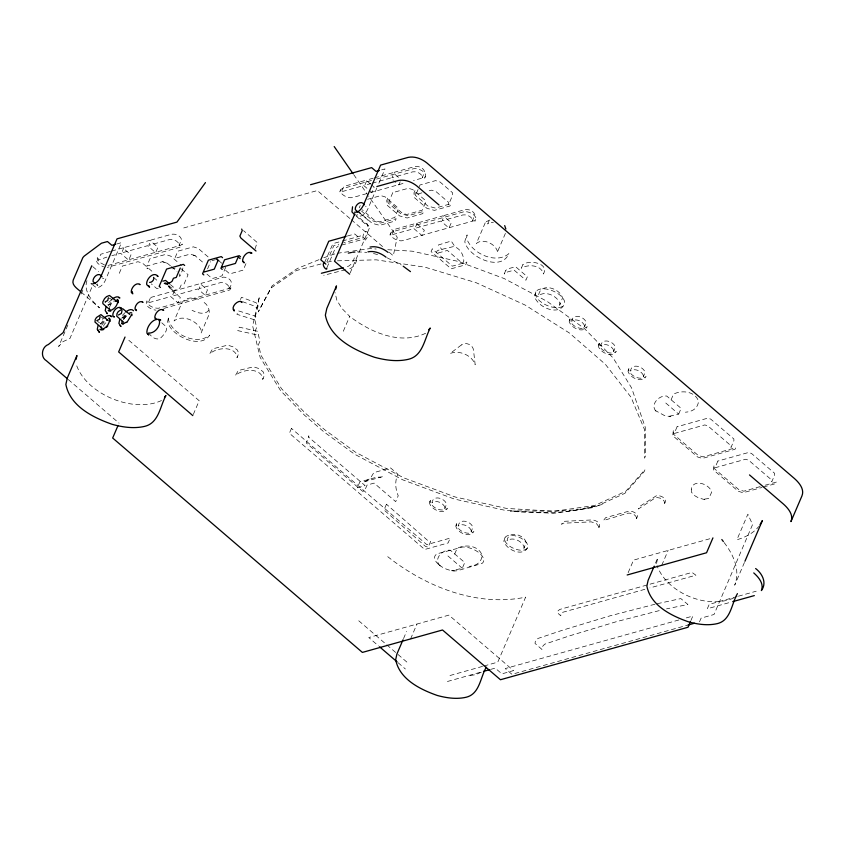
<?xml version="1.0" encoding="UTF-8"?>
<svg xmlns="http://www.w3.org/2000/svg" width="845" height="845" viewBox="0 0 845 845"><rect width="100%" height="100%" fill="white"/><g stroke="black" fill="none" stroke-linecap="round" stroke-linejoin="round"><path stroke-width="0.63" stroke-dasharray="4.22 3.17" d="M179.848 273.886C178.084 281.86 183.64 268.277 182.953 266.629L180.133 264.221M97.407 283.931L97.883 285.832L95.221 283.55M359.643 211.968L360.107 213.869M656.523 563.499L657.769 557.816L654.717 564.946M109.28 307.527L111.033 304.147L114.064 301.528M86.95 280.635C83.254 291.282 92.116 301.253 99.499 307.855L81.68 292.55M207.574 268.911L210.658 261.665M67.853 325.029L58.643 346.534L62.952 341.676L69.924 338.486L92.95 284.744M81.162 293.986L83.729 288.018M119.272 273.315L122.388 266.069L137.925 261.718L142.372 263.048L152.987 272.153M225.689 267.305L222.034 275.829L212.179 278.586L204.405 271.91M245.969 263.64L243.191 270.125L229.777 273.886L222.003 267.21M254.979 249.095L257.186 242.473L243.571 230.685M240.466 299.563L241.438 297.271L256.003 302.7L258.401 304.749L254.387 319.759L236.927 314.298L238.406 310.865L255.855 316.326L254.968 320.403L256.669 327.533L255.19 330.965L256.077 334.694L237.772 330.617L239.241 327.184L257.556 331.261L259.933 341.222L258.464 344.654L261.01 355.354L281.565 388.753L305.383 413.184L324.586 429.661L355.386 452.138L403.614 477.795L455.159 496.987L506.504 508.415L554.162 511.299L594.869 505.437L625.849 491.23L645.01 469.651L644.144 471.69L624.983 493.269L593.993 507.475L553.285 513.337L505.637 510.454L454.283 499.025L402.738 479.823L354.509 454.166L323.709 431.7L304.517 415.212L280.698 390.791L260.144 357.393L252.623 325.874L259.521 296.352L256.922 308.182L254.535 306.133L242.399 301.612M193.304 414.451L199.188 400.72L127.003 338.739M339.722 191.847L340.535 189.945M324.586 262.457L332.381 244.944L334.694 243.159L341.148 241.364M326.867 261.844L333.828 245.599L338.782 244.216M326.952 267.622L334.979 248.937L338.349 245.958M359.241 207.828L360.224 205.536M376.828 188.002L367.617 209.475C366.033 212.982 360.804 219.035 357.139 214.514M378.866 183.228L385.003 168.915L381.655 169.845M354.319 257.873C353.263 262.679 349.682 267.115 344.443 267.347M362.801 238.089C363.825 225.457 371.937 233.431 365.177 240.128M350.157 272.977L369.909 226.872L355.745 214.714M356.696 259.911C355.639 264.728 352.059 269.154 346.82 269.386M400.192 181.749L398.819 184.949L394.33 181.083M343.313 331.261L349.682 316.389L341.855 308.362L336.859 300.228L335.032 292.571M389.894 234.952L390.717 233.04M424.708 178.284L425.531 176.373M474.89 221.379L475.703 219.478M485.21 222.848L476.379 243.455C482.833 237.984 495.181 243.613 497.42 251.282L497.103 252.761L505.923 232.164M489.001 220.915L487.692 223.967L489.741 222.51L493.353 222.383M535.899 291.863L534.462 296.183C537.166 306.946 558.027 316.357 564.259 304.612A15.559 7.827 23.2 0 0 546.081 289.011A15.559 7.827 23.2 0 0 539.892 301.084A15.559 7.827 23.2 0 0 564.259 304.612M403.54 638.577L406.593 631.447M410.585 638.936L416.955 624.054M454.673 554.088L457.124 548.363C465.341 543.905 479.263 545.553 482.125 555.587C481.375 562.844 475.724 565.907 469.007 566.393M454.568 570.903L451.652 570.734L462.299 568.273L464.75 562.548L450.406 550.243C442.157 549.081 432.64 559.908 440.572 566.192L438.787 564.64A14.798 7.447 23.2 0 1 437.562 553.676L462.828 546.99A14.724 7.404 23.2 0 1 479.569 553.221A14.724 7.404 23.2 0 1 482.02 563.457L457.42 570.734A14.798 7.447 23.2 0 1 438.787 564.64M504.972 537.684L503.842 541.117C505.986 549.672 522.569 557.161 527.534 547.824A12.369 6.221 23.2 0 0 513.084 535.413A12.369 6.221 23.2 0 0 508.151 545.014A12.369 6.221 23.2 0 0 527.534 547.824M671.057 399.896L673.507 394.182C681.725 389.725 695.646 391.372 698.509 401.407C697.759 408.653 692.108 411.716 685.39 412.212M678.672 414.092L681.123 408.367L666.789 396.062C658.54 394.9 649.023 405.727 656.945 412.011L655.171 410.448L664.36 415.497L670.951 416.722L668.036 416.543L678.672 414.092L664.339 401.776M628.152 572.688L633.539 560.108L711.691 538.233M661.762 565.294L668.131 550.422M690.914 620.536L692.826 616.068L683.954 618.551M699.523 621.814L701.107 618.117L714.025 614.495L752.578 524.544L747.857 514.204L736.893 539.775C745.079 537.314 753.265 533.448 758.652 526.572M744.434 562.453L734.696 585.173C740.674 570.386 733.28 554.236 724.091 542.532M101.696 325.124L104.78 321.258M123.476 319.22L127.51 314.741M208.557 310.136L207.712 311.573C203.032 314.889 196.737 312.608 192.079 310.326M108.139 305.531L113.304 299.806M100.164 324.248L103.407 320.171M121.807 318.311L125.06 314.245M108.656 302.573L112.332 298.972M122.324 315.365L126 311.752M102.435 319.336L104.347 317.688M486.234 221.696L489.783 220.038M161.522 400.519C133.014 413.87 84.637 393.654 75.839 363.075M425.595 333.279C400.319 345.415 370.321 332.201 349.682 316.389M481.238 672.219L475.893 674.659L467.486 675.873M733.481 598.091C706.938 609.625 666.969 592.841 657.04 565.664M365.6 481.407L370.469 478.175L373.807 472.63L390.58 467.929L397.868 474.193C394.7 480.953 395.302 489.001 398.227 495.73L395.692 501.645L374.103 483.108L367.047 485.083L364.586 490.808L362.642 491.346L306.302 442.97L308.826 435.819L308.752 437.245L365.093 485.621L357.319 487.797L359.854 481.882L376.638 477.193L380.989 477.098M158.184 288.325L156.705 288.515L151.361 283.931M318.956 259.7L297.345 268.478L272.09 285.853L258.243 311.889L271.213 287.891L296.468 270.516L322.41 263.587M323.762 257.757L335.961 253.479M116.684 244.004L121.458 242.663L105.826 279.156C104.4 283.159 101.104 287.363 96.626 287.839L92.992 285.166M183.756 227.939L317.329 190.558L350.316 218.866M110.441 251.387L100.84 254.239L98.009 260.186L106.903 257.081M111.688 251.039L122.895 247.912L130.986 254.863L128.704 260.197L120.603 253.246L111.889 255.686M373.247 178.189L367.068 179.922L364.786 185.256L370.955 183.534M374.483 177.841L393.02 172.655L400.213 178.834M371.515 180.481L342.362 188.646A7.679 3.866 23.2 0 0 342.51 194.498A7.679 3.866 23.2 0 0 352.724 197.54L369.202 192.935M376.585 179.066L413.342 168.778A7.679 3.866 23.2 0 1 423.556 171.82A7.679 3.866 23.2 0 1 423.704 177.672L413.564 180.513M372.191 183.185L390.728 177.999L393.421 180.312M370.469 192.575L405.959 182.647M367.659 199.293L380.81 195.607L385.257 196.938L397.805 207.701L397.868 210.257L394.763 217.503L379.215 221.855L374.768 220.524L362.23 209.761M421.898 192.85L415.93 194.519L420.018 184.981L435.555 180.629L440.002 181.96L452.54 192.723L452.603 195.279L448.526 204.817L448.452 202.261L435.914 191.498L431.468 190.167L426.683 191.509M172.676 268.826L175.073 268.161M212.021 260.661L215.538 259.679M347.327 236.051L354.752 233.97L359.833 238.322L343.735 242.832M342.373 241.015L361.058 235.808L365.019 238.829L340.81 245.272M163.814 308.404L229.819 289.93L231.762 286.592L230.632 288.018L158.29 308.267C153.79 308.298 147.41 305.964 146.914 300.894C143.904 306.207 151.741 309.756 155.998 310.168M345.605 269.724L323.751 275.312M364.216 481.787L382.373 476.707M760.141 486.625L743.78 491.198L738.995 489.773L714.152 468.447L714.067 464.982L713.497 469.968L738.34 491.304L743.125 492.73L762 487.449M765.169 485.22L776.492 482.051L775.837 483.572L763.257 487.09M644.862 589.314L562.939 612.234L560.964 613.945L560.784 615.762L557.362 612.783L557.721 611.167L559.707 609.456L692.023 572.424L695.9 575.234L649.9 587.898M449.984 675.514L482.675 666.356M483.931 666.008L497.768 662.131L525.622 597.151C476.284 607.291 424.855 586.377 386.63 555.799M737.157 596.549L709.208 604.365L707.328 608.749L731.464 601.999M738.424 596.19L756.201 591.215M447.417 681.492L481.069 672.071M490.512 669.43L495.202 668.12L501.898 673.866L513.528 670.603L448.896 615.118L368.769 637.542L378.56 645.95M678.884 619.966L505.247 668.564L511.943 674.31L688.115 625.004M327.342 262.267L332.286 260.947M602.295 504.486L589.292 507.602L596.961 505.785M654.959 604.249L610.343 615.741L562.326 630.275L537.948 638.461L535.329 641.27L535.022 643.415L541.972 649.435L542.025 647.016L544.634 644.207L569.023 636.021L617.03 621.487L661.656 609.995M657.283 603.7L680.827 598.598L687.904 604.492L666.547 608.865M108.065 265.457L180.534 245.388L182.351 244.089L181.538 245.99L179.71 247.289L107.252 267.369M337.261 253.289L351.541 251.24M352.84 251.049L369.73 248.62L376.173 249.011M102.498 278.28L103.861 278.343M337.451 260.82L376.215 259.837L425.267 267.252L476.105 282.695L525.263 305.119L569.372 332.983L605.453 364.396L631.025 397.224L644.365 429.218L644.555 458.191L645.422 456.163L645.242 427.179L631.585 387.918L613.227 358.079L584.476 328.599L547.285 301.475L504.201 278.554L458.159 261.401L412.297 251.197L387.781 249.708M453.406 246.592L438.618 250.173L437.097 250.954L435.957 253.616L447.385 250.426L462.68 263.555L463.82 260.883C463.609 255.222 460.631 249.18 455.138 247.004L451.241 241.036L438.428 244.965L441.977 249.793M357.319 251.831L366.772 252.359M170.468 265.837L167.078 263.059L162.462 261.696L146.829 266.069L149.945 258.813L165.567 254.44L170.764 256.172L179.203 263.418M373.479 253.511L379.204 255M365.494 206.212L366.086 206.381M121.912 317.963L124.342 316.959L125.725 313.727M100.333 323.614C104.558 323.35 105.033 317.635 100.059 316.664M193.283 255.084L194.963 255.591L204.638 263.851M198.512 299.383C192.977 296.922 185.837 297.355 181.992 302.542L174.081 320.973C182.499 313.854 198.575 321.195 201.501 331.187L201.078 333.11L208.979 314.667C210.088 310.168 207.986 305.119 204.163 302.499M195.163 255.718L190.283 254.081L174.767 258.422L177.873 251.176L193.389 246.835L198.279 248.472L208.683 257.408M162.631 261.739L167.405 263.334M104.474 264.939L99.33 262.203L97.418 259.795L97.365 257.651L96.33 260.556L97.344 262.911L100.027 265.224L103.65 266.851M387.211 257.852L401.259 264.918M370.564 184.062L366.065 180.196L344.897 186.122L343.471 187.136L341.179 192.48L342.605 191.466L363.772 185.541L368.272 189.407M371.462 184.833L374.155 187.146L371.874 192.491L369.17 190.178M361.512 211.06L373.099 220.999L380.62 223.059L396.157 218.707L395.185 220.999L379.637 225.34L372.117 223.281L359.569 212.517M359.167 212.465L367.67 219.763L366.857 223.429L368.093 226.354L355.808 215.813M351.309 219.732L383.292 247.184M389.291 252.338L393.284 255.771L397.245 237.255L368.726 196.22M218.77 260.704L221.686 263.196M181.263 268.858L188.065 274.699L184.03 284.11L181.2 284.902L179.953 287.828L178.189 289.212L173.056 290.648L168.197 286.476M171.408 266.64L177.027 271.467M170.426 284.596L173.341 287.099L170.616 287.86L168.673 286.201M168.63 285.462L173.489 289.634L172.084 290.025L167.225 285.853M153.568 277.413L158.913 281.998M447.956 555.968L462.299 568.273M161.807 322.832L166.412 326.941C167.373 330.427 164.68 333.69 162.483 336.109C158.142 341.919 152.058 337.82 148.678 333.014M92.749 266.608L98.58 271.604M108.318 297.884C116.673 299.679 108.456 309.861 105.129 301.876M96.879 320.656L99.467 322.874M358.776 620.79L407.934 662.998M68.297 379.563L119.05 423.144M398.153 662.776L405.378 668.976M353.717 174.63L367.976 195.142M103.85 326.297A2.556 1.172 -49.4 0 1 104.431 324.184A2.556 1.172 -49.4 0 1 106.523 322.494M123.74 319.6A5.44 2.493 -49.4 0 1 128.165 314.678M123.381 318.396A7.204 3.295 -49.4 0 1 127.067 314.298M179.235 244.701L179.066 245.483L181.527 239.367C180.429 235.512 175.549 233.642 171.831 234.213L151.054 240.022L148.773 245.367L169.549 239.547C173.257 238.987 178.137 240.857 179.235 244.701M168.261 318.607L167.627 321.501C170.542 335.792 200.635 349.862 209.708 335.106C197.033 345.848 172.792 334.778 168.387 319.727L169.021 316.822L168.261 318.607M422.405 176.996L422.236 177.777L424.697 171.662C423.599 167.806 418.719 165.937 415.011 166.507L394.235 172.317L391.943 177.661L412.719 171.841C416.427 171.271 421.306 173.151 422.405 176.996M465.468 238.85L464.813 241.828C468.183 257.102 501.138 272.365 508.891 253.669C495.888 264.686 471.024 253.331 466.503 237.889L467.158 234.91L465.468 238.85M472.587 220.091L472.418 220.872L474.879 214.757C473.781 210.912 468.901 209.032 465.183 209.602L444.407 215.412L442.125 220.756L462.902 214.936C466.609 214.376 471.489 216.246 472.587 220.091M429.778 501.856L429.503 503.092C431.151 509.619 443.805 515.334 447.596 508.204C442.231 512.746 431.964 508.067 430.105 501.687L430.38 500.462L429.778 501.856M445.009 507.697L444.808 508.616L446.53 504.138C445.04 498.223 432.872 494.357 431.964 502.849C435.967 499.458 443.614 502.944 445.009 507.697M456.089 525.083L455.825 526.308C457.462 532.836 470.126 538.55 473.908 531.42C468.542 535.962 458.286 531.283 456.427 524.903L456.691 523.678L456.089 525.083M471.32 530.924L471.119 531.832L472.851 527.364C471.362 521.449 459.194 517.573 458.275 526.065C462.278 522.675 469.936 526.171 471.32 530.924M559.992 303.788L559.665 305.288L562.506 297.915C560.055 288.177 540.008 281.808 538.518 295.782C545.11 290.205 557.711 295.951 559.992 303.788M569.467 320.276L569.192 321.501C570.84 328.04 583.494 333.754 587.286 326.624C581.92 331.166 571.653 326.476 569.794 320.107L570.069 318.882L569.467 320.276M524.143 547.169L523.879 548.363L526.139 542.501C524.185 534.758 508.246 529.688 507.063 540.8C512.302 536.364 522.326 540.937 524.143 547.169M584.698 326.117L584.497 327.036L586.219 322.558C584.729 316.643 572.561 312.777 571.653 321.258C575.656 317.878 583.303 321.364 584.698 326.117M598.587 344.897L598.323 346.123C599.961 352.65 612.625 358.364 616.406 351.235C611.041 355.777 600.784 351.097 598.925 344.728L599.189 343.492L598.587 344.897M613.819 350.738L613.618 351.647L615.35 347.179C613.861 341.264 601.693 337.398 600.784 345.88C604.788 342.489 612.435 345.985 613.819 350.738M628.3 370.078L628.036 371.304C629.673 377.842 642.337 383.556 646.119 376.426C640.753 380.968 630.497 376.278 628.627 369.909L628.902 368.684L628.3 370.078M599.01 526.9L598.851 527.629C602.041 523.287 595.651 519.928 591.965 519.939L563.89 521.333L562.633 522.03L561.481 524.46L563.076 523.245L591.151 521.851L596.39 523.52L599.01 526.9M643.531 375.919L643.33 376.838L645.062 372.36C643.573 366.445 631.405 362.579 630.486 371.061C634.489 367.681 642.147 371.166 643.531 375.919M636.707 517.996L636.549 518.724L637.531 516.094C636.496 512.492 631.944 510.75 628.479 511.278L605.622 517.679L603.478 520.531L627.666 513.19C631.13 512.651 635.683 514.404 636.707 517.996M691.294 489.202L691.368 492.022L693.882 495.191L698.456 497.863L704.857 499.659L703.072 499.321L708.765 498.497L711.712 492.086C709.779 484.132 693.249 478.143 691.294 489.202M237.287 356.843L236.97 357.773L238.755 353.411L237.382 350.031L233.135 346.851L227.749 345.161L212.56 348.858L209.687 353.897C215.908 347.717 234.329 345.246 237.287 356.843M263.006 378.518L262.689 379.437L264.474 375.085L263.091 371.705L258.855 368.515L253.468 366.836L238.279 370.532L235.396 375.56C241.628 369.392 260.049 366.92 263.006 378.518M229.101 287.712L228.9 288.293C234.709 282.726 229.502 277.065 223.407 277.118L201.3 283.297L199.019 288.641L221.115 282.452C224.284 282.589 228.583 284.184 229.101 287.712M664.814 502.87L664.592 503.483C668.152 498.624 660.336 494.779 656.269 495.835L639.665 506.451L638.408 508.986L655.456 497.747C659.026 497.071 664.117 498.983 664.814 502.87M123.898 247.627L121.606 252.961L147.558 245.705L155.649 252.655L157.941 247.321L149.84 240.36L123.898 247.627M150.241 298.274L147.949 303.608L148.995 302.637L170.69 296.563L178.031 302.869L180.323 297.524L172.982 291.229L151.287 297.292L150.241 298.274M174.471 290.807L172.19 296.151L197.836 288.969L205.177 295.275L207.458 289.93L200.117 283.635L174.471 290.807M387.749 198.195L386.767 200.487L387.094 205.177L399.643 215.94L407.163 217.999L422.711 213.658L423.683 211.366L408.146 215.718L400.625 213.658L388.077 202.885L387.749 198.195M291.451 428.426L289.381 433.253L424.739 549.482L448.125 542.934L450.195 538.107L426.809 544.645L291.451 428.426M392.798 192.618L389.693 199.864L389.756 202.42L402.294 213.183L406.741 214.514L422.289 210.162L425.394 202.916L425.331 200.36L412.782 189.597L408.336 188.266L392.798 192.618M393.643 230.241L391.362 235.575L392.788 234.561L413.955 228.636L422.056 235.586L424.338 230.252L416.247 223.302L395.069 229.227L393.643 230.241M414.969 190.558L413.987 192.85L414.314 197.54L426.862 208.303L434.383 210.363L449.92 206.022L450.903 203.729L435.365 208.081L427.834 206.022L415.296 195.248L414.969 190.558M417.25 223.017L414.958 228.351L440.91 221.094L449.001 228.044L451.293 222.71L443.192 215.76L417.25 223.017M432.239 248.916L431.087 251.588L451.167 268.826L465.743 264.749L466.894 262.077L452.318 266.154L432.239 248.916M386.45 504.233L384 509.947L425.584 546.483L428.183 547.169L430.644 541.455L428.035 540.758L386.45 504.233M505.68 270.59L504.201 274.023L505.838 272.449L514.119 270.125L525.886 280.234L527.354 276.801L515.587 266.693L507.306 269.016L505.68 270.59M522.801 264.781L521.323 268.214C528.019 263.936 541.55 264.865 543.356 274.033C549.82 262.975 528.558 259.436 522.801 264.781M673.307 430.654L672.736 435.64L697.579 456.976L702.375 458.402L735.076 449.244L735.731 447.723L703.019 456.87L698.234 455.444L673.391 434.119L673.307 430.654M677.098 426.746L674.215 433.485L704.783 424.929L707.804 425.827L730.967 445.716L731.01 447.449L733.904 440.71L733.861 438.977L710.698 419.088L707.666 418.19L677.098 426.746M717.859 461.074L714.976 467.813L745.543 459.257L748.564 460.155L771.728 480.044L771.77 481.777L774.664 475.038L774.611 473.306L751.458 453.416L748.427 452.519L717.859 461.074M461.412 344.95L450.089 353.516C459.11 349.777 472.302 355.28 475.175 364.797L473.538 350.4C473.189 344.844 465.796 341.581 461.412 344.95M463.525 211.873L392.534 231.741A7.679 3.866 23.2 0 0 392.682 237.603A7.679 3.866 23.2 0 0 402.896 240.635L473.887 220.777A7.679 3.866 23.2 0 0 473.739 214.915A7.679 3.866 23.2 0 0 463.525 211.873M591.627 507.074C565.168 513.739 537.494 513.749 510.486 511.119C537.547 510.317 564.935 513.126 591.627 507.074M147.273 268.731L147.146 267.918L147.157 268.636"/><path stroke-width="1.27" d="M326.783 268.287C327.279 271.794 320.435 264.253 324.586 262.457M110.135 321.459L110.019 319.241L108.889 318.142L109.427 318.597M118.395 302.69L118.268 300.471M132.19 291.483L132.771 293.828L131.324 292.476C130.552 288.441 136.129 281.469 140.143 284.596L139.414 284.385M131.915 315.555L132.031 314.308M76.103 359.326L76.937 355.523L67.262 378.085L65.868 384.433C70.124 406.318 93.267 417.694 112.438 424.412C122.916 427.243 133.964 428.859 144.685 426.366C158.871 423.028 160.022 406.287 165.937 395.534L164.469 397.192M335.761 289.222L336.49 285.885L326.825 308.446L325.357 315.132C329.835 338.19 354.213 350.168 374.409 357.245C385.447 360.234 397.087 361.924 408.388 359.305C422.87 355.956 424.359 339.109 430.253 328.029L428.7 329.782M98.073 325.547L97.249 329.307L99.372 332.391L98.221 330.141M106.047 306.83L105.224 310.59L107.357 313.675L106.533 312.787M119.726 319.611L118.891 323.371L121.025 326.455L120.053 325.621M131.376 315.1L127.785 320.963M352.555 206.782L351.942 211.894L354.868 215M91.778 265.774L63.121 332.645L48.366 344.517C41.838 346.725 40.053 357.097 46.401 360.762L67.304 378.708M125.028 337.039L118.649 351.921L192.808 415.592M180.291 268.023L176.256 277.435L173.426 278.227L172.179 281.153L170.426 282.536L165.282 283.973M118.068 425.426L112.67 438.016L362.389 652.414L442.526 629.99L500.462 679.739L688.041 627.243L690.439 621.656M354.794 213.901L334.525 261.211L349.629 274.181M403.033 639.771L396.918 654.019L395.671 659.702C399.484 679.295 420.197 689.467 437.351 695.488C446.741 698.023 456.627 699.459 466.229 697.231C479.791 693.903 480.277 677.384 486.255 667.265M654.21 566.129L648.104 580.388L646.858 586.06C650.661 605.654 671.374 615.836 688.527 621.846C697.917 624.392 707.804 625.828 717.405 623.599C730.967 620.272 731.464 603.752 737.442 593.634M712.937 537.885L706.557 552.757L627.17 574.98M744.952 561.249L762.38 520.583L760.046 524.66M205.441 182.594L176.954 222.098L117.032 238.86L101.4 275.354C99.974 279.357 96.679 283.561 92.2 284.036L91.218 283.645M106.544 327.332L107.801 325.938M112.332 298.972C114.381 297.472 117.804 295.549 119.905 297.958L118.659 297.598M104.347 317.688C106.396 316.188 109.818 314.255 111.931 316.674L110.674 316.315M126 311.752C128.049 310.252 131.471 308.33 133.573 310.738M126.423 322.146L123.729 323.572L121.701 323.466L123.138 324.184M102.488 329.941L103.798 329.402M310.537 184.717L371.642 167.616L376.067 171.408L379.416 170.479M115.49 244.332L111.899 245.335L107.473 241.543L101.442 243.223L84.109 256.172L82.863 257.577L73.198 280.117C71.434 285.272 77.645 288.789 80.687 291.694M376.881 186.513L398.28 180.524C404.924 179.151 411.832 181.971 416.976 186.08L439.02 205.008M162.842 281.195L165.567 280.424L169.454 283.762M204.405 271.91L214.271 269.154L217.915 260.64L216.827 259.035L218.77 260.704M164.31 283.35L165.715 282.959L167.659 284.628M222.003 267.21L235.417 263.45L238.195 256.975L240.138 258.633M346.091 236.389L328.747 241.247L320.794 259.806L325.874 264.168M343.228 267.685L321.375 273.273M483.477 671.395L489.339 669.758M732.731 601.64L754.321 595.598M688.115 625.004L694.453 623.23M370.036 247.057C376.447 245.737 383.134 248.451 388.098 252.433M348.32 253.13L351.52 252.465M367.987 251.842C374.398 250.532 381.084 253.246 386.049 257.218M250.173 253.025L251.937 253.12C247.701 249.94 241.881 257.229 242.684 261.464L244.163 262.848L243.444 261.454M115.047 301.126L116.589 301.2L109.438 295.454L106.544 296.637L104.558 298.591L102.794 301.971L102.889 303.651L109.808 309.692L109.185 308.467M119.853 308.045L121.469 308.129C117.571 305.024 112.11 311.837 112.86 315.766L114.297 317.107L113.832 316.6M110.748 311.171L108.171 310.601C113.272 311.182 118.427 304.939 117.73 300.007L117.138 299.362L117.677 299.827M106.639 320.276L108.033 320.35L100.946 314.615L96.499 317.477L95.221 319.568L94.978 322.082L101.854 328.082L101.284 326.973M352.587 252.243L354.953 252.042M354.488 212.232C358.46 213.003 361.554 208.799 363.192 205.673L380.577 165.113L408.198 157.381C414.832 156.019 421.75 158.828 426.894 162.948L794.268 478.376C799.053 482.59 804.778 489.223 801.905 496.015L790.941 521.597C793.814 514.795 788.089 508.172 783.304 503.947L749.504 474.922M157.276 276.241L158.121 276.484C153.61 270.622 145.72 279.494 146.724 284.659L149.554 287.216L148.762 285.673M149.586 282.399C151.815 282.705 154.688 279.505 153.568 277.413M142.404 302.193L143.058 302.383C139.499 299.352 134.387 305.689 135.084 309.312L136.489 310.611L135.876 309.428M162.969 310.083L163.708 310.284C159.694 307.157 154.117 314.129 154.878 318.164L156.336 319.526M105.129 301.876L107.737 300.493L108.318 297.884M159.515 319.663L160.708 320.001C154.096 316.4 145.868 326.835 146.998 333.289L148.752 334.969L147.97 334.124M118.458 314.995L121.395 313.442L122.039 310.506M148.678 333.014C154.455 333.68 160.296 326.603 159.504 321.005L158.839 320.287M96.879 320.656L99.488 319.262L100.059 316.664M101.358 330.089L99.921 329.37C105.023 329.951 110.177 323.709 109.48 318.776M241.406 302.13L241.987 302.51L240.434 301.295C236.442 301.19 230.537 307.612 234.223 310.992L233.875 309.418M403.192 266.217L410.459 271.625M241.681 229.058L242.261 230.537L239.864 236.114L240.888 238.036L256.003 251.007M364.322 204.86C361.259 199.177 354.562 205.356 355.291 209.644L358.343 212.348M240.55 256.806L239.251 255.686L224.569 259.795L220.925 268.319L222.214 269.428M222.573 257.704L221.274 256.595L208.377 260.207L202.546 273.812L203.846 274.921M184.664 265.478L183.365 264.358L166.592 269.059L159.177 286.349L160.476 287.458M102.087 276.833C99.034 271.139 92.327 277.318 93.066 281.607L95.221 283.55M129.813 314.446L122.715 308.71L118.279 311.573L117.001 313.664L116.758 316.188L123.634 322.188M379.542 646.795L397.171 661.931M755.631 568.537C762.296 573.544 767.154 582.976 761.377 590.57C764.25 583.768 758.535 577.146 753.751 572.921M721.82 539.511L723.341 541.529M334.197 146.555L352.957 173.552M504.697 225.594L505.849 228.995M155.649 318.195L155.85 318.998M121.986 322.6A7.204 3.295 -49.4 0 1 122.113 321.353M129.75 312.872A7.204 3.295 -49.4 0 1 131.788 312.977M127.479 321.839A5.44 2.493 -49.4 0 1 126.433 322.515"/></g></svg>
